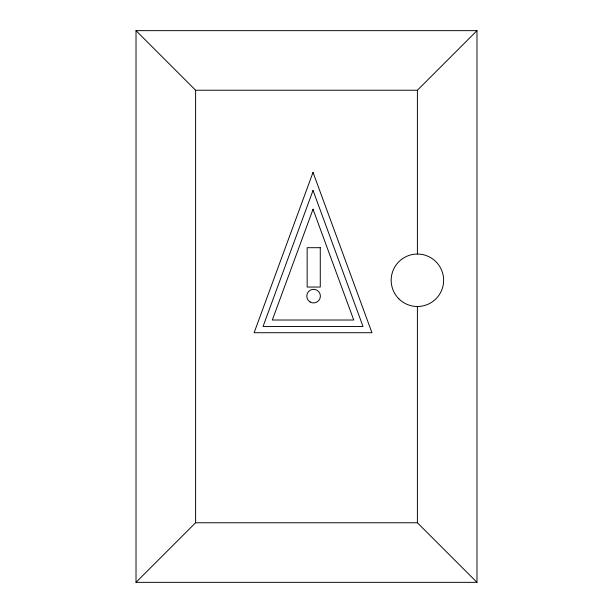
<?xml version="1.0" encoding="UTF-8"?>
<svg xmlns="http://www.w3.org/2000/svg" width="613" height="613" viewBox="0 0 613 613"><rect width="100%" height="100%" fill="white"/><g stroke="black" fill="none" stroke-linecap="round" stroke-linejoin="round"><path stroke-width="0.92" d="M136.017 30.65L195.601 90.234L417.399 90.234L476.983 30.65L136.017 30.65L136.017 582.35L476.983 582.35L476.983 30.65M136.017 582.35L195.601 522.766L195.601 90.234M195.601 522.766L417.399 522.766L476.983 582.35M417.399 90.234L417.399 254.043M417.399 306.5L417.399 522.766M313.028 172.383L254.111 332.721L371.953 332.721L313.028 172.383M313.028 190.444L263.038 326.491L363.026 326.491L313.028 190.444M313.028 209.232L272.318 320.017L353.747 320.017L313.028 209.232M320.27 247.698L307.159 247.698L307.159 287.045L320.27 287.045L320.27 247.698M398.856 298.815A26.229 26.229 0 0 0 442.739 287.06A26.229 26.229 0 0 0 410.61 254.939A26.229 26.229 0 0 0 398.856 298.815M310.186 302.025A6.812 6.812 0 0 0 320.4 296.125A6.812 6.812 0 0 0 310.186 290.225A6.812 6.812 0 0 0 310.186 302.025"/></g></svg>
